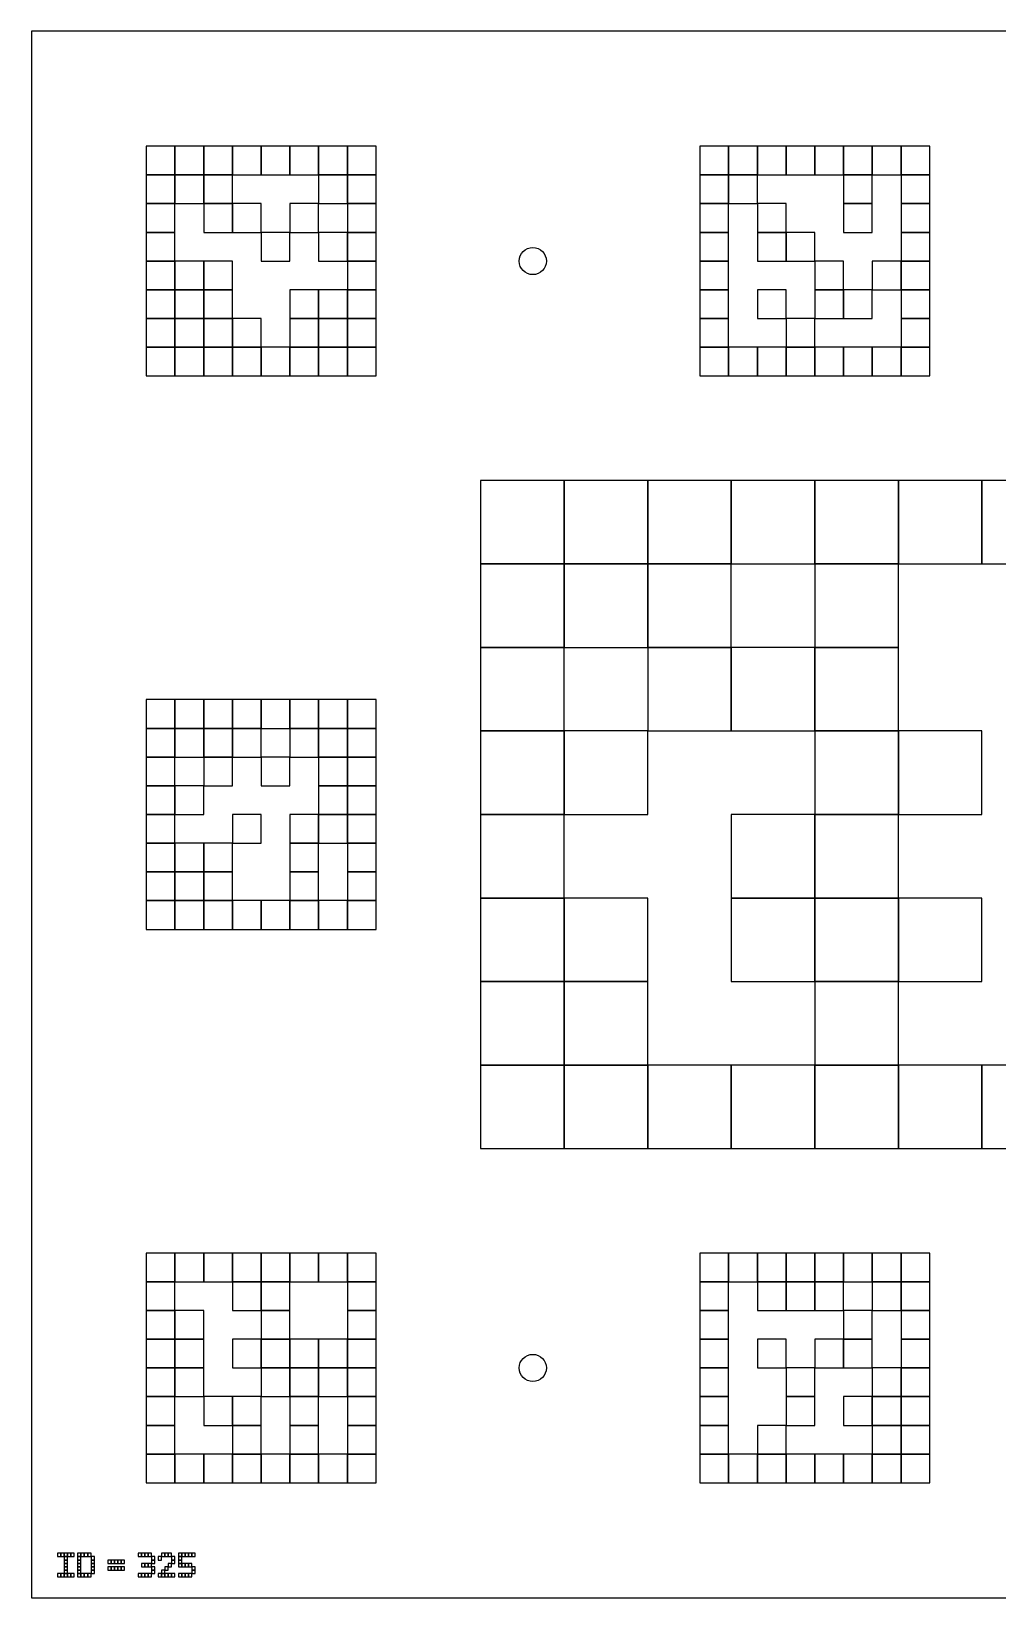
# Model space of a CAD drawing. Extents: x 0 to 1260, y 0 to 1580.
# Drawn here: x 320 to 505, y 960 to 1260 of the extents above; entities that cross this region are included whole.
import ezdxf

# ---------------------------------------------------------------- set-up
doc = ezdxf.new("R2010")
doc.units = 0
for name, color, linetype in [('BLACK_POCKET', 7, 'CONTINUOUS'), ('BOARD_TEXT', 7, 'CONTINUOUS'), ('CUT', 7, 'CONTINUOUS'), ('MOUNT_HOLE', 6, 'CONTINUOUS')]:
    doc.layers.add(name, color=color, linetype=linetype)

msp = doc.modelspace()

# ---------------------------------------------------------------- linework, layer by layer
at = {"layer": 'BLACK_POCKET'}
for p, q in [((347.5, 1238), (342, 1238)), ((342, 1238), (342, 1232.5)), ((347.5, 1232.5), (347.5, 1238)), ((353, 1238), (347.5, 1238)), ((347.5, 1238), (347.5, 1232.5)), ((353, 1232.5), (353, 1238)), ((358.5, 1238), (353, 1238)), ((353, 1238), (353, 1232.5)), ((358.5, 1232.5), (358.5, 1238)), ((364, 1238), (358.5, 1238)), ((358.5, 1238), (358.5, 1232.5)), ((364, 1232.5), (364, 1238)), ((369.5, 1238), (364, 1238)), ((364, 1238), (364, 1232.5)), ((369.5, 1232.5), (369.5, 1238)), ((375, 1238), (369.5, 1238)), ((369.5, 1238), (369.5, 1232.5)), ((375, 1232.5), (375, 1238)), ((380.5, 1238), (375, 1238)), ((375, 1238), (375, 1232.5)), ((380.5, 1232.5), (380.5, 1238)), ((386, 1238), (380.5, 1238)), ((380.5, 1238), (380.5, 1232.5)), ((386, 1232.5), (386, 1238)), ((453.5, 1238), (448, 1238)), ((448, 1238), (448, 1232.5)), ((453.5, 1232.5), (453.5, 1238)), ((459, 1238), (453.5, 1238)), ((453.5, 1238), (453.5, 1232.5)), ((459, 1232.5), (459, 1238)), ((464.5, 1238), (459, 1238)), ((459, 1238), (459, 1232.5)), ((464.5, 1232.5), (464.5, 1238)), ((470, 1238), (464.5, 1238)), ((464.5, 1238), (464.5, 1232.5)), ((470, 1232.5), (470, 1238)), ((475.5, 1238), (470, 1238)), ((470, 1238), (470, 1232.5)), ((475.5, 1232.5), (475.5, 1238)), ((481, 1238), (475.5, 1238)), ((475.5, 1238), (475.5, 1232.5)), ((481, 1232.5), (481, 1238)), ((486.5, 1238), (481, 1238)), ((481, 1238), (481, 1232.5)), ((486.5, 1232.5), (486.5, 1238)), ((492, 1238), (486.5, 1238)), ((486.5, 1238), (486.5, 1232.5)), ((492, 1232.5), (492, 1238)), ((342, 1232.5), (347.5, 1232.5)), ((347.5, 1232.5), (342, 1232.5)), ((342, 1232.5), (342, 1227)), ((347.5, 1232.5), (353, 1232.5)), ((347.5, 1227), (347.5, 1232.5)), ((353, 1232.5), (347.5, 1232.5)), ((347.5, 1232.5), (347.5, 1227)), ((353, 1232.5), (358.5, 1232.5)), ((353, 1227), (353, 1232.5)), ((358.5, 1232.5), (353, 1232.5)), ((353, 1232.5), (353, 1227)), ((358.5, 1232.5), (364, 1232.5)), ((358.5, 1227), (358.5, 1232.5)), ((364, 1232.5), (369.5, 1232.5)), ((369.5, 1232.5), (375, 1232.5)), ((375, 1232.5), (380.5, 1232.5)), ((380.5, 1232.5), (375, 1232.5)), ((375, 1232.5), (375, 1227)), ((380.5, 1232.5), (386, 1232.5)), ((380.5, 1227), (380.5, 1232.5)), ((386, 1232.5), (380.5, 1232.5)), ((380.5, 1232.5), (380.5, 1227)), ((386, 1227), (386, 1232.5)), ((448, 1232.5), (453.5, 1232.5)), ((453.5, 1232.5), (448, 1232.5)), ((448, 1232.5), (448, 1227)), ((453.5, 1232.5), (459, 1232.5)), ((453.5, 1227), (453.5, 1232.5)), ((459, 1232.5), (453.5, 1232.5)), ((453.5, 1232.5), (453.5, 1227)), ((459, 1232.5), (464.5, 1232.5)), ((459, 1227), (459, 1232.5)), ((464.5, 1232.5), (470, 1232.5)), ((470, 1232.5), (475.5, 1232.5)), ((475.5, 1232.5), (481, 1232.5)), ((481, 1232.5), (475.5, 1232.5)), ((475.5, 1232.5), (475.5, 1227)), ((481, 1232.5), (486.5, 1232.5)), ((481, 1227), (481, 1232.5)), ((486.5, 1232.5), (492, 1232.5)), ((492, 1232.5), (486.5, 1232.5)), ((486.5, 1232.5), (486.5, 1227)), ((492, 1227), (492, 1232.5)), ((342, 1227), (347.5, 1227)), ((347.5, 1227), (342, 1227)), ((342, 1227), (342, 1221.5)), ((347.5, 1227), (353, 1227)), ((347.5, 1221.5), (347.5, 1227)), ((353, 1227), (358.5, 1227)), ((358.5, 1227), (353, 1227)), ((353, 1227), (353, 1221.5)), ((358.5, 1221.5), (358.5, 1227)), ((364, 1227), (358.5, 1227)), ((358.5, 1227), (358.5, 1221.5)), ((364, 1221.5), (364, 1227)), ((375, 1227), (369.5, 1227)), ((369.5, 1227), (369.5, 1221.5)), ((375, 1227), (380.5, 1227)), ((375, 1221.5), (375, 1227)), ((380.5, 1227), (386, 1227)), ((386, 1227), (380.5, 1227)), ((380.5, 1227), (380.5, 1221.5)), ((386, 1221.5), (386, 1227)), ((448, 1227), (453.5, 1227)), ((453.5, 1227), (448, 1227)), ((448, 1227), (448, 1221.5)), ((453.5, 1227), (459, 1227)), ((453.5, 1221.5), (453.5, 1227)), ((464.5, 1227), (459, 1227)), ((459, 1227), (459, 1221.5)), ((464.5, 1221.5), (464.5, 1227)), ((475.5, 1227), (481, 1227)), ((481, 1227), (475.5, 1227)), ((475.5, 1227), (475.5, 1221.5)), ((481, 1221.5), (481, 1227)), ((486.5, 1227), (492, 1227)), ((492, 1227), (486.5, 1227)), ((486.5, 1227), (486.5, 1221.5)), ((492, 1221.5), (492, 1227)), ((342, 1221.5), (347.5, 1221.5)), ((347.5, 1221.5), (342, 1221.5)), ((342, 1221.5), (342, 1216)), ((347.5, 1216), (347.5, 1221.5)), ((353, 1221.5), (358.5, 1221.5)), ((358.5, 1221.5), (364, 1221.5)), ((369.5, 1221.5), (364, 1221.5)), ((364, 1221.5), (364, 1216)), ((369.5, 1221.5), (375, 1221.5)), ((369.5, 1216), (369.5, 1221.5)), ((380.5, 1221.5), (375, 1221.5)), ((375, 1221.5), (375, 1216)), ((380.5, 1221.5), (386, 1221.5)), ((380.5, 1216), (380.5, 1221.5)), ((386, 1221.5), (380.5, 1221.5)), ((380.5, 1221.5), (380.5, 1216)), ((386, 1216), (386, 1221.5)), ((448, 1221.5), (453.5, 1221.5)), ((453.5, 1221.5), (448, 1221.5)), ((448, 1221.5), (448, 1216)), ((453.5, 1216), (453.5, 1221.5)), ((459, 1221.5), (464.5, 1221.5)), ((464.5, 1221.5), (459, 1221.5)), ((459, 1221.5), (459, 1216)), ((464.5, 1216), (464.5, 1221.5)), ((470, 1221.5), (464.5, 1221.5)), ((464.5, 1221.5), (464.5, 1216)), ((470, 1216), (470, 1221.5)), ((475.5, 1221.5), (481, 1221.5)), ((486.5, 1221.5), (492, 1221.5)), ((492, 1221.5), (486.5, 1221.5)), ((486.5, 1221.5), (486.5, 1216)), ((492, 1216), (492, 1221.5)), ((342, 1216), (347.5, 1216)), ((347.5, 1216), (342, 1216)), ((342, 1216), (342, 1210.5)), ((347.5, 1210.5), (347.5, 1216)), ((353, 1216), (347.5, 1216)), ((347.5, 1216), (347.5, 1210.5)), ((353, 1210.5), (353, 1216)), ((358.5, 1216), (353, 1216)), ((353, 1216), (353, 1210.5)), ((358.5, 1210.5), (358.5, 1216)), ((364, 1216), (369.5, 1216)), ((375, 1216), (380.5, 1216)), ((380.5, 1216), (386, 1216)), ((386, 1216), (380.5, 1216)), ((380.5, 1216), (380.5, 1210.5)), ((386, 1210.5), (386, 1216)), ((448, 1216), (453.5, 1216)), ((453.5, 1216), (448, 1216)), ((448, 1216), (448, 1210.5)), ((453.5, 1210.5), (453.5, 1216)), ((459, 1216), (464.5, 1216)), ((464.5, 1216), (470, 1216)), ((475.5, 1216), (470, 1216)), ((470, 1216), (470, 1210.5)), ((475.5, 1210.5), (475.5, 1216)), ((486.5, 1216), (481, 1216)), ((481, 1216), (481, 1210.5)), ((486.5, 1216), (492, 1216)), ((486.5, 1210.5), (486.5, 1216)), ((492, 1216), (486.5, 1216)), ((486.5, 1216), (486.5, 1210.5)), ((492, 1210.5), (492, 1216)), ((342, 1210.5), (347.5, 1210.5)), ((347.5, 1210.5), (342, 1210.5)), ((342, 1210.5), (342, 1205)), ((347.5, 1210.5), (353, 1210.5)), ((347.5, 1205), (347.5, 1210.5)), ((353, 1210.5), (347.5, 1210.5)), ((347.5, 1210.5), (347.5, 1205)), ((353, 1210.5), (358.5, 1210.5)), ((353, 1205), (353, 1210.5)), ((358.5, 1210.5), (353, 1210.5)), ((353, 1210.5), (353, 1205)), ((358.5, 1205), (358.5, 1210.5)), ((375, 1210.5), (369.5, 1210.5)), ((369.5, 1210.5), (369.5, 1205)), ((375, 1205), (375, 1210.5)), ((380.5, 1210.5), (375, 1210.5)), ((375, 1210.5), (375, 1205)), ((380.5, 1210.5), (386, 1210.5)), ((380.5, 1205), (380.5, 1210.5)), ((386, 1210.5), (380.5, 1210.5)), ((380.5, 1210.5), (380.5, 1205)), ((386, 1205), (386, 1210.5)), ((448, 1210.5), (453.5, 1210.5)), ((453.5, 1210.5), (448, 1210.5)), ((448, 1210.5), (448, 1205)), ((453.5, 1205), (453.5, 1210.5)), ((464.5, 1210.5), (459, 1210.5)), ((459, 1210.5), (459, 1205)), ((464.5, 1205), (464.5, 1210.5)), ((470, 1210.5), (475.5, 1210.5)), ((475.5, 1210.5), (470, 1210.5)), ((470, 1210.5), (470, 1205)), ((475.5, 1205), (475.5, 1210.5)), ((481, 1210.5), (475.5, 1210.5)), ((475.5, 1210.5), (475.5, 1205)), ((481, 1210.5), (486.5, 1210.5)), ((481, 1205), (481, 1210.5)), ((486.5, 1210.5), (492, 1210.5)), ((492, 1210.5), (486.5, 1210.5)), ((486.5, 1210.5), (486.5, 1205)), ((492, 1205), (492, 1210.5)), ((342, 1205), (347.5, 1205)), ((347.5, 1205), (342, 1205)), ((342, 1205), (342, 1199.5)), ((347.5, 1205), (353, 1205)), ((347.5, 1199.5), (347.5, 1205)), ((353, 1205), (347.5, 1205)), ((347.5, 1205), (347.5, 1199.5)), ((353, 1205), (358.5, 1205)), ((353, 1199.5), (353, 1205)), ((358.5, 1205), (353, 1205)), ((353, 1205), (353, 1199.5)), ((358.5, 1199.5), (358.5, 1205)), ((364, 1205), (358.5, 1205)), ((358.5, 1205), (358.5, 1199.5)), ((364, 1199.5), (364, 1205)), ((369.5, 1205), (375, 1205)), ((375, 1205), (369.5, 1205)), ((369.5, 1205), (369.5, 1199.5)), ((375, 1205), (380.5, 1205)), ((375, 1199.5), (375, 1205)), ((380.5, 1205), (375, 1205)), ((375, 1205), (375, 1199.5)), ((380.5, 1205), (386, 1205)), ((380.5, 1199.5), (380.5, 1205)), ((386, 1205), (380.5, 1205)), ((380.5, 1205), (380.5, 1199.5)), ((386, 1199.5), (386, 1205)), ((448, 1205), (453.5, 1205)), ((453.5, 1205), (448, 1205)), ((448, 1205), (448, 1199.5)), ((453.5, 1199.5), (453.5, 1205)), ((459, 1205), (464.5, 1205)), ((470, 1205), (464.5, 1205)), ((464.5, 1205), (464.5, 1199.5)), ((470, 1205), (475.5, 1205)), ((470, 1199.5), (470, 1205)), ((475.5, 1205), (481, 1205)), ((486.5, 1205), (492, 1205)), ((492, 1205), (486.5, 1205)), ((486.5, 1205), (486.5, 1199.5)), ((492, 1199.5), (492, 1205)), ((342, 1199.5), (347.5, 1199.5)), ((347.5, 1199.5), (342, 1199.5)), ((342, 1199.5), (342, 1194)), ((347.5, 1199.5), (353, 1199.5)), ((347.5, 1194), (347.5, 1199.5)), ((353, 1199.5), (347.5, 1199.5)), ((347.5, 1199.5), (347.5, 1194)), ((353, 1199.5), (358.5, 1199.5)), ((353, 1194), (353, 1199.5)), ((358.5, 1199.5), (353, 1199.5)), ((353, 1199.5), (353, 1194)), ((358.5, 1199.5), (364, 1199.5)), ((358.5, 1194), (358.5, 1199.5)), ((364, 1199.5), (358.5, 1199.5)), ((358.5, 1199.5), (358.5, 1194)), ((364, 1194), (364, 1199.5)), ((369.5, 1199.5), (364, 1199.5)), ((364, 1199.5), (364, 1194)), ((369.5, 1199.5), (375, 1199.5)), ((369.5, 1194), (369.5, 1199.5)), ((375, 1199.5), (369.5, 1199.5)), ((369.5, 1199.5), (369.5, 1194)), ((375, 1199.5), (380.5, 1199.5)), ((375, 1194), (375, 1199.5)), ((380.5, 1199.5), (375, 1199.5)), ((375, 1199.5), (375, 1194)), ((380.5, 1199.5), (386, 1199.5)), ((380.5, 1194), (380.5, 1199.5)), ((386, 1199.5), (380.5, 1199.5)), ((380.5, 1199.5), (380.5, 1194)), ((386, 1194), (386, 1199.5)), ((448, 1199.5), (453.5, 1199.5)), ((453.5, 1199.5), (448, 1199.5)), ((448, 1199.5), (448, 1194)), ((453.5, 1194), (453.5, 1199.5)), ((459, 1199.5), (453.5, 1199.5)), ((453.5, 1199.5), (453.5, 1194)), ((459, 1194), (459, 1199.5)), ((464.5, 1199.5), (459, 1199.5)), ((459, 1199.5), (459, 1194)), ((464.5, 1199.5), (470, 1199.5)), ((464.5, 1194), (464.5, 1199.5)), ((470, 1199.5), (464.5, 1199.5)), ((464.5, 1199.5), (464.5, 1194)), ((470, 1194), (470, 1199.5)), ((475.5, 1199.5), (470, 1199.5)), ((470, 1199.5), (470, 1194)), ((475.5, 1194), (475.5, 1199.5)), ((481, 1199.5), (475.5, 1199.5)), ((475.5, 1199.5), (475.5, 1194)), ((481, 1194), (481, 1199.5)), ((486.5, 1199.5), (481, 1199.5)), ((481, 1199.5), (481, 1194)), ((486.5, 1199.5), (492, 1199.5)), ((486.5, 1194), (486.5, 1199.5)), ((492, 1199.5), (486.5, 1199.5)), ((486.5, 1199.5), (486.5, 1194)), ((492, 1194), (492, 1199.5)), ((342, 1194), (347.5, 1194)), ((347.5, 1194), (353, 1194)), ((353, 1194), (358.5, 1194)), ((358.5, 1194), (364, 1194)), ((364, 1194), (369.5, 1194)), ((369.5, 1194), (375, 1194)), ((375, 1194), (380.5, 1194)), ((380.5, 1194), (386, 1194)), ((448, 1194), (453.5, 1194)), ((453.5, 1194), (459, 1194)), ((459, 1194), (464.5, 1194)), ((464.5, 1194), (470, 1194)), ((470, 1194), (475.5, 1194)), ((475.5, 1194), (481, 1194)), ((481, 1194), (486.5, 1194)), ((486.5, 1194), (492, 1194)), ((422, 1174), (406, 1174)), ((406, 1174), (406, 1158)), ((422, 1158), (422, 1174)), ((438, 1174), (422, 1174)), ((422, 1174), (422, 1158)), ((438, 1158), (438, 1174)), ((454, 1174), (438, 1174)), ((438, 1174), (438, 1158)), ((454, 1158), (454, 1174)), ((470, 1174), (454, 1174)), ((454, 1174), (454, 1158)), ((470, 1158), (470, 1174)), ((486, 1174), (470, 1174)), ((470, 1174), (470, 1158)), ((486, 1158), (486, 1174)), ((502, 1174), (486, 1174)), ((486, 1174), (486, 1158)), ((502, 1158), (502, 1174)), ((518, 1174), (502, 1174)), ((502, 1174), (502, 1158)), ((406, 1158), (422, 1158)), ((422, 1158), (406, 1158)), ((406, 1158), (406, 1142)), ((422, 1158), (438, 1158)), ((422, 1142), (422, 1158)), ((438, 1158), (422, 1158)), ((422, 1158), (422, 1142)), ((438, 1158), (454, 1158)), ((438, 1142), (438, 1158)), ((454, 1158), (438, 1158)), ((438, 1158), (438, 1142)), ((454, 1158), (470, 1158)), ((454, 1142), (454, 1158)), ((470, 1158), (486, 1158)), ((486, 1158), (470, 1158)), ((470, 1158), (470, 1142)), ((486, 1158), (502, 1158)), ((486, 1142), (486, 1158)), ((502, 1158), (518, 1158)), ((406, 1142), (422, 1142)), ((422, 1142), (406, 1142)), ((406, 1142), (406, 1126)), ((422, 1142), (438, 1142)), ((422, 1126), (422, 1142)), ((438, 1142), (454, 1142)), ((454, 1142), (438, 1142)), ((438, 1142), (438, 1126)), ((454, 1126), (454, 1142)), ((470, 1142), (454, 1142)), ((454, 1142), (454, 1126)), ((470, 1142), (486, 1142)), ((470, 1126), (470, 1142)), ((486, 1142), (470, 1142)), ((470, 1142), (470, 1126)), ((486, 1126), (486, 1142)), ((347.5, 1132), (342, 1132)), ((342, 1132), (342, 1126.5)), ((347.5, 1126.5), (347.5, 1132)), ((353, 1132), (347.5, 1132)), ((347.5, 1132), (347.5, 1126.5)), ((353, 1126.5), (353, 1132)), ((358.5, 1132), (353, 1132)), ((353, 1132), (353, 1126.5)), ((358.5, 1126.5), (358.5, 1132)), ((364, 1132), (358.5, 1132)), ((358.5, 1132), (358.5, 1126.5)), ((364, 1126.5), (364, 1132)), ((369.5, 1132), (364, 1132)), ((364, 1132), (364, 1126.5)), ((369.5, 1126.5), (369.5, 1132)), ((375, 1132), (369.5, 1132)), ((369.5, 1132), (369.5, 1126.5)), ((375, 1126.5), (375, 1132)), ((380.5, 1132), (375, 1132)), ((375, 1132), (375, 1126.5)), ((380.5, 1126.5), (380.5, 1132)), ((386, 1132), (380.5, 1132)), ((380.5, 1132), (380.5, 1126.5)), ((386, 1126.5), (386, 1132)), ((342, 1126.5), (347.5, 1126.5)), ((347.5, 1126.5), (342, 1126.5)), ((342, 1126.5), (342, 1121)), ((347.5, 1126.5), (353, 1126.5)), ((347.5, 1121), (347.5, 1126.5)), ((353, 1126.5), (347.5, 1126.5)), ((347.5, 1126.5), (347.5, 1121)), ((353, 1126.5), (358.5, 1126.5)), ((353, 1121), (353, 1126.5)), ((358.5, 1126.5), (353, 1126.5)), ((353, 1126.5), (353, 1121)), ((358.5, 1126.5), (364, 1126.5)), ((358.5, 1121), (358.5, 1126.5)), ((364, 1126.5), (358.5, 1126.5)), ((358.5, 1126.5), (358.5, 1121)), ((364, 1126.5), (369.5, 1126.5)), ((364, 1121), (364, 1126.5)), ((369.5, 1126.5), (375, 1126.5)), ((375, 1126.5), (369.5, 1126.5)), ((369.5, 1126.5), (369.5, 1121)), ((375, 1126.5), (380.5, 1126.5)), ((375, 1121), (375, 1126.5)), ((380.5, 1126.5), (375, 1126.5)), ((375, 1126.5), (375, 1121)), ((380.5, 1126.5), (386, 1126.5)), ((380.5, 1121), (380.5, 1126.5)), ((386, 1126.5), (380.5, 1126.5)), ((380.5, 1126.5), (380.5, 1121)), ((386, 1121), (386, 1126.5)), ((406, 1126), (422, 1126)), ((422, 1126), (406, 1126)), ((406, 1126), (406, 1110)), ((422, 1110), (422, 1126)), ((438, 1126), (422, 1126)), ((422, 1126), (422, 1110)), ((438, 1126), (454, 1126)), ((438, 1110), (438, 1126)), ((454, 1126), (470, 1126)), ((470, 1126), (486, 1126)), ((486, 1126), (470, 1126)), ((470, 1126), (470, 1110)), ((486, 1110), (486, 1126)), ((502, 1126), (486, 1126)), ((486, 1126), (486, 1110)), ((502, 1110), (502, 1126)), ((342, 1121), (347.5, 1121)), ((347.5, 1121), (342, 1121)), ((342, 1121), (342, 1115.5)), ((347.5, 1121), (353, 1121)), ((347.5, 1115.5), (347.5, 1121)), ((353, 1121), (358.5, 1121)), ((358.5, 1121), (353, 1121)), ((353, 1121), (353, 1115.5)), ((358.5, 1121), (364, 1121)), ((358.5, 1115.5), (358.5, 1121)), ((369.5, 1121), (364, 1121)), ((364, 1121), (364, 1115.5)), ((369.5, 1121), (375, 1121)), ((369.5, 1115.5), (369.5, 1121)), ((375, 1121), (380.5, 1121)), ((380.5, 1121), (375, 1121)), ((375, 1121), (375, 1115.5)), ((380.5, 1121), (386, 1121)), ((380.5, 1115.5), (380.5, 1121)), ((386, 1121), (380.5, 1121)), ((380.5, 1121), (380.5, 1115.5)), ((386, 1115.5), (386, 1121)), ((342, 1115.5), (347.5, 1115.5)), ((347.5, 1115.5), (342, 1115.5)), ((342, 1115.5), (342, 1110)), ((347.5, 1110), (347.5, 1115.5)), ((353, 1115.5), (347.5, 1115.5)), ((347.5, 1115.5), (347.5, 1110)), ((353, 1115.5), (358.5, 1115.5)), ((353, 1110), (353, 1115.5)), ((364, 1115.5), (369.5, 1115.5)), ((375, 1115.5), (380.5, 1115.5)), ((380.5, 1115.5), (375, 1115.5)), ((375, 1115.5), (375, 1110)), ((380.5, 1115.5), (386, 1115.5)), ((380.5, 1110), (380.5, 1115.5)), ((386, 1115.5), (380.5, 1115.5)), ((380.5, 1115.5), (380.5, 1110)), ((386, 1110), (386, 1115.5)), ((342, 1110), (347.5, 1110)), ((347.5, 1110), (342, 1110)), ((342, 1110), (342, 1104.5)), ((347.5, 1110), (353, 1110)), ((347.5, 1104.5), (347.5, 1110)), ((364, 1110), (358.5, 1110)), ((358.5, 1110), (358.5, 1104.5)), ((364, 1104.5), (364, 1110)), ((375, 1110), (369.5, 1110)), ((369.5, 1110), (369.5, 1104.5)), ((375, 1110), (380.5, 1110)), ((375, 1104.5), (375, 1110)), ((380.5, 1110), (375, 1110)), ((375, 1110), (375, 1104.5)), ((380.5, 1110), (386, 1110)), ((380.5, 1104.5), (380.5, 1110)), ((386, 1110), (380.5, 1110)), ((380.5, 1110), (380.5, 1104.5)), ((386, 1104.5), (386, 1110)), ((406, 1110), (422, 1110)), ((422, 1110), (406, 1110)), ((406, 1110), (406, 1094)), ((422, 1110), (438, 1110)), ((422, 1094), (422, 1110)), ((470, 1110), (454, 1110)), ((454, 1110), (454, 1094)), ((470, 1110), (486, 1110)), ((470, 1094), (470, 1110)), ((486, 1110), (470, 1110)), ((470, 1110), (470, 1094)), ((486, 1110), (502, 1110)), ((486, 1094), (486, 1110)), ((342, 1104.5), (347.5, 1104.5)), ((347.5, 1104.5), (342, 1104.5)), ((342, 1104.5), (342, 1099)), ((347.5, 1099), (347.5, 1104.5)), ((353, 1104.5), (347.5, 1104.5)), ((347.5, 1104.5), (347.5, 1099)), ((353, 1099), (353, 1104.5)), ((358.5, 1104.5), (353, 1104.5)), ((353, 1104.5), (353, 1099)), ((358.5, 1104.5), (364, 1104.5)), ((358.5, 1099), (358.5, 1104.5)), ((369.5, 1104.5), (375, 1104.5)), ((375, 1104.5), (369.5, 1104.5)), ((369.5, 1104.5), (369.5, 1099)), ((375, 1104.5), (380.5, 1104.5)), ((375, 1099), (375, 1104.5)), ((380.5, 1104.5), (386, 1104.5)), ((386, 1104.5), (380.5, 1104.5)), ((380.5, 1104.5), (380.5, 1099)), ((386, 1099), (386, 1104.5)), ((342, 1099), (347.5, 1099)), ((347.5, 1099), (342, 1099)), ((342, 1099), (342, 1093.5)), ((347.5, 1099), (353, 1099)), ((347.5, 1093.5), (347.5, 1099)), ((353, 1099), (347.5, 1099)), ((347.5, 1099), (347.5, 1093.5)), ((353, 1099), (358.5, 1099)), ((353, 1093.5), (353, 1099)), ((358.5, 1099), (353, 1099)), ((353, 1099), (353, 1093.5)), ((358.5, 1093.5), (358.5, 1099)), ((369.5, 1099), (375, 1099)), ((375, 1099), (369.5, 1099)), ((369.5, 1099), (369.5, 1093.5)), ((375, 1093.5), (375, 1099)), ((380.5, 1099), (386, 1099)), ((386, 1099), (380.5, 1099)), ((380.5, 1099), (380.5, 1093.5)), ((386, 1093.5), (386, 1099)), ((342, 1093.5), (347.5, 1093.5)), ((347.5, 1093.5), (342, 1093.5)), ((342, 1093.5), (342, 1088)), ((347.5, 1093.5), (353, 1093.5)), ((347.5, 1088), (347.5, 1093.5)), ((353, 1093.5), (347.5, 1093.5)), ((347.5, 1093.5), (347.5, 1088)), ((353, 1093.5), (358.5, 1093.5)), ((353, 1088), (353, 1093.5)), ((358.5, 1093.5), (353, 1093.5)), ((353, 1093.5), (353, 1088)), ((358.5, 1088), (358.5, 1093.5)), ((364, 1093.5), (358.5, 1093.5)), ((358.5, 1093.5), (358.5, 1088)), ((364, 1088), (364, 1093.5)), ((369.5, 1093.5), (364, 1093.5)), ((364, 1093.5), (364, 1088)), ((369.5, 1093.5), (375, 1093.5)), ((369.5, 1088), (369.5, 1093.5)), ((375, 1093.5), (369.5, 1093.5)), ((369.5, 1093.5), (369.5, 1088)), ((375, 1088), (375, 1093.5)), ((380.5, 1093.5), (375, 1093.5)), ((375, 1093.5), (375, 1088)), ((380.5, 1093.5), (386, 1093.5)), ((380.5, 1088), (380.5, 1093.5)), ((386, 1093.5), (380.5, 1093.5)), ((380.5, 1093.5), (380.5, 1088)), ((386, 1088), (386, 1093.5)), ((406, 1094), (422, 1094)), ((422, 1094), (406, 1094)), ((406, 1094), (406, 1078)), ((422, 1078), (422, 1094)), ((438, 1094), (422, 1094)), ((422, 1094), (422, 1078)), ((438, 1078), (438, 1094)), ((454, 1094), (470, 1094)), ((470, 1094), (454, 1094)), ((454, 1094), (454, 1078)), ((470, 1094), (486, 1094)), ((470, 1078), (470, 1094)), ((486, 1094), (470, 1094)), ((470, 1094), (470, 1078)), ((486, 1078), (486, 1094)), ((502, 1094), (486, 1094)), ((486, 1094), (486, 1078)), ((502, 1078), (502, 1094)), ((342, 1088), (347.5, 1088)), ((347.5, 1088), (353, 1088)), ((353, 1088), (358.5, 1088)), ((358.5, 1088), (364, 1088)), ((364, 1088), (369.5, 1088)), ((369.5, 1088), (375, 1088)), ((375, 1088), (380.5, 1088)), ((380.5, 1088), (386, 1088)), ((406, 1078), (422, 1078)), ((422, 1078), (406, 1078)), ((406, 1078), (406, 1062)), ((422, 1078), (438, 1078)), ((422, 1062), (422, 1078)), ((438, 1078), (422, 1078)), ((422, 1078), (422, 1062)), ((438, 1062), (438, 1078)), ((454, 1078), (470, 1078)), ((470, 1078), (486, 1078)), ((486, 1078), (470, 1078)), ((470, 1078), (470, 1062)), ((486, 1078), (502, 1078)), ((486, 1062), (486, 1078)), ((406, 1062), (422, 1062)), ((422, 1062), (406, 1062)), ((406, 1062), (406, 1046)), ((422, 1062), (438, 1062)), ((422, 1046), (422, 1062)), ((438, 1062), (422, 1062)), ((422, 1062), (422, 1046)), ((438, 1046), (438, 1062)), ((454, 1062), (438, 1062)), ((438, 1062), (438, 1046)), ((454, 1046), (454, 1062)), ((470, 1062), (454, 1062)), ((454, 1062), (454, 1046)), ((470, 1062), (486, 1062)), ((470, 1046), (470, 1062)), ((486, 1062), (470, 1062)), ((470, 1062), (470, 1046)), ((486, 1046), (486, 1062)), ((502, 1062), (486, 1062)), ((486, 1062), (486, 1046)), ((502, 1046), (502, 1062)), ((518, 1062), (502, 1062)), ((502, 1062), (502, 1046)), ((406, 1046), (422, 1046)), ((422, 1046), (438, 1046)), ((438, 1046), (454, 1046)), ((454, 1046), (470, 1046)), ((470, 1046), (486, 1046)), ((486, 1046), (502, 1046)), ((502, 1046), (518, 1046)), ((347.5, 1026), (342, 1026)), ((342, 1026), (342, 1020.5)), ((347.5, 1020.5), (347.5, 1026)), ((353, 1026), (347.5, 1026)), ((347.5, 1026), (347.5, 1020.5)), ((353, 1020.5), (353, 1026)), ((358.5, 1026), (353, 1026)), ((353, 1026), (353, 1020.5)), ((358.5, 1020.5), (358.5, 1026)), ((364, 1026), (358.5, 1026)), ((358.5, 1026), (358.5, 1020.5)), ((364, 1020.5), (364, 1026)), ((369.5, 1026), (364, 1026)), ((364, 1026), (364, 1020.5)), ((369.5, 1020.5), (369.5, 1026)), ((375, 1026), (369.5, 1026)), ((369.5, 1026), (369.5, 1020.5)), ((375, 1020.5), (375, 1026)), ((380.5, 1026), (375, 1026)), ((375, 1026), (375, 1020.5)), ((380.5, 1020.5), (380.5, 1026)), ((386, 1026), (380.5, 1026)), ((380.5, 1026), (380.5, 1020.5)), ((386, 1020.5), (386, 1026)), ((453.5, 1026), (448, 1026)), ((448, 1026), (448, 1020.5)), ((453.5, 1020.5), (453.5, 1026)), ((459, 1026), (453.5, 1026)), ((453.5, 1026), (453.5, 1020.5)), ((459, 1020.5), (459, 1026)), ((464.5, 1026), (459, 1026)), ((459, 1026), (459, 1020.5)), ((464.5, 1020.5), (464.5, 1026)), ((470, 1026), (464.5, 1026)), ((464.5, 1026), (464.5, 1020.5)), ((470, 1020.5), (470, 1026)), ((475.5, 1026), (470, 1026)), ((470, 1026), (470, 1020.5)), ((475.5, 1020.5), (475.5, 1026)), ((481, 1026), (475.5, 1026)), ((475.5, 1026), (475.5, 1020.5)), ((481, 1020.5), (481, 1026)), ((486.5, 1026), (481, 1026)), ((481, 1026), (481, 1020.5)), ((486.5, 1020.5), (486.5, 1026)), ((492, 1026), (486.5, 1026)), ((486.5, 1026), (486.5, 1020.5)), ((492, 1020.5), (492, 1026)), ((342, 1020.5), (347.5, 1020.5)), ((347.5, 1020.5), (342, 1020.5)), ((342, 1020.5), (342, 1015)), ((347.5, 1020.5), (353, 1020.5)), ((347.5, 1015), (347.5, 1020.5)), ((353, 1020.5), (358.5, 1020.5)), ((358.5, 1020.5), (364, 1020.5)), ((364, 1020.5), (358.5, 1020.5)), ((358.5, 1020.5), (358.5, 1015)), ((364, 1020.5), (369.5, 1020.5)), ((364, 1015), (364, 1020.5)), ((369.5, 1020.5), (364, 1020.5)), ((364, 1020.5), (364, 1015)), ((369.5, 1020.5), (375, 1020.5)), ((369.5, 1015), (369.5, 1020.5)), ((375, 1020.5), (380.5, 1020.5)), ((380.5, 1020.5), (386, 1020.5)), ((386, 1020.5), (380.5, 1020.5)), ((380.5, 1020.5), (380.5, 1015)), ((386, 1015), (386, 1020.5)), ((448, 1020.5), (453.5, 1020.5)), ((453.5, 1020.5), (448, 1020.5)), ((448, 1020.5), (448, 1015)), ((453.5, 1020.5), (459, 1020.5)), ((453.5, 1015), (453.5, 1020.5)), ((459, 1020.5), (464.5, 1020.5)), ((464.5, 1020.5), (459, 1020.5)), ((459, 1020.5), (459, 1015)), ((464.5, 1020.5), (470, 1020.5)), ((464.5, 1015), (464.5, 1020.5)), ((470, 1020.5), (464.5, 1020.5)), ((464.5, 1020.5), (464.5, 1015)), ((470, 1020.5), (475.5, 1020.5)), ((470, 1015), (470, 1020.5)), ((475.5, 1020.5), (470, 1020.5)), ((470, 1020.5), (470, 1015)), ((475.5, 1020.5), (481, 1020.5)), ((475.5, 1015), (475.5, 1020.5)), ((481, 1020.5), (486.5, 1020.5)), ((486.5, 1020.5), (481, 1020.5)), ((481, 1020.5), (481, 1015)), ((486.5, 1020.5), (492, 1020.5)), ((486.5, 1015), (486.5, 1020.5)), ((492, 1020.5), (486.5, 1020.5)), ((486.5, 1020.5), (486.5, 1015)), ((492, 1015), (492, 1020.5)), ((342, 1015), (347.5, 1015)), ((347.5, 1015), (342, 1015)), ((342, 1015), (342, 1009.5)), ((347.5, 1009.5), (347.5, 1015)), ((353, 1015), (347.5, 1015)), ((347.5, 1015), (347.5, 1009.5)), ((353, 1009.5), (353, 1015)), ((358.5, 1015), (364, 1015)), ((364, 1015), (369.5, 1015)), ((369.5, 1015), (364, 1015)), ((364, 1015), (364, 1009.5)), ((369.5, 1009.5), (369.5, 1015)), ((380.5, 1015), (386, 1015)), ((386, 1015), (380.5, 1015)), ((380.5, 1015), (380.5, 1009.5)), ((386, 1009.5), (386, 1015)), ((448, 1015), (453.5, 1015)), ((453.5, 1015), (448, 1015)), ((448, 1015), (448, 1009.5)), ((453.5, 1009.5), (453.5, 1015)), ((459, 1015), (464.5, 1015)), ((464.5, 1015), (470, 1015)), ((470, 1015), (475.5, 1015)), ((481, 1015), (475.5, 1015)), ((475.5, 1015), (475.5, 1009.5)), ((481, 1015), (486.5, 1015)), ((481, 1009.5), (481, 1015)), ((486.5, 1015), (492, 1015)), ((492, 1015), (486.5, 1015)), ((486.5, 1015), (486.5, 1009.5)), ((492, 1009.5), (492, 1015)), ((342, 1009.5), (347.5, 1009.5)), ((347.5, 1009.5), (342, 1009.5)), ((342, 1009.5), (342, 1004)), ((347.5, 1009.5), (353, 1009.5)), ((347.5, 1004), (347.5, 1009.5)), ((353, 1009.5), (347.5, 1009.5)), ((347.5, 1009.5), (347.5, 1004)), ((353, 1004), (353, 1009.5)), ((364, 1009.5), (358.5, 1009.5)), ((358.5, 1009.5), (358.5, 1004)), ((364, 1009.5), (369.5, 1009.5)), ((364, 1004), (364, 1009.5)), ((369.5, 1009.5), (364, 1009.5)), ((364, 1009.5), (364, 1004)), ((369.5, 1004), (369.5, 1009.5)), ((375, 1009.5), (369.5, 1009.5)), ((369.5, 1009.5), (369.5, 1004)), ((375, 1004), (375, 1009.5)), ((380.5, 1009.5), (375, 1009.5)), ((375, 1009.5), (375, 1004)), ((380.5, 1009.5), (386, 1009.5)), ((380.5, 1004), (380.5, 1009.5)), ((386, 1009.5), (380.5, 1009.5)), ((380.5, 1009.5), (380.5, 1004)), ((386, 1004), (386, 1009.5)), ((448, 1009.5), (453.5, 1009.5)), ((453.5, 1009.5), (448, 1009.5)), ((448, 1009.5), (448, 1004)), ((453.5, 1004), (453.5, 1009.5)), ((464.5, 1009.5), (459, 1009.5)), ((459, 1009.5), (459, 1004)), ((464.5, 1004), (464.5, 1009.5)), ((475.5, 1009.5), (470, 1009.5)), ((470, 1009.5), (470, 1004)), ((475.5, 1009.5), (481, 1009.5)), ((475.5, 1004), (475.5, 1009.5)), ((481, 1009.5), (475.5, 1009.5)), ((475.5, 1009.5), (475.5, 1004)), ((481, 1004), (481, 1009.5)), ((486.5, 1009.5), (492, 1009.5)), ((492, 1009.5), (486.5, 1009.5)), ((486.5, 1009.5), (486.5, 1004)), ((492, 1004), (492, 1009.5)), ((342, 1004), (347.5, 1004)), ((347.5, 1004), (342, 1004)), ((342, 1004), (342, 998.5)), ((347.5, 1004), (353, 1004)), ((347.5, 998.5), (347.5, 1004)), ((353, 1004), (347.5, 1004)), ((347.5, 1004), (347.5, 998.5)), ((353, 998.5), (353, 1004)), ((358.5, 1004), (364, 1004)), ((364, 1004), (369.5, 1004)), ((369.5, 1004), (364, 1004)), ((364, 1004), (364, 998.5)), ((369.5, 1004), (375, 1004)), ((369.5, 998.5), (369.5, 1004)), ((375, 1004), (369.5, 1004)), ((369.5, 1004), (369.5, 998.5)), ((375, 1004), (380.5, 1004)), ((375, 998.5), (375, 1004)), ((380.5, 1004), (375, 1004)), ((375, 1004), (375, 998.5)), ((380.5, 1004), (386, 1004)), ((380.5, 998.5), (380.5, 1004)), ((386, 1004), (380.5, 1004)), ((380.5, 1004), (380.5, 998.5)), ((386, 998.5), (386, 1004)), ((448, 1004), (453.5, 1004)), ((453.5, 1004), (448, 1004)), ((448, 1004), (448, 998.5)), ((453.5, 998.5), (453.5, 1004)), ((459, 1004), (464.5, 1004)), ((470, 1004), (464.5, 1004)), ((464.5, 1004), (464.5, 998.5)), ((470, 1004), (475.5, 1004)), ((470, 998.5), (470, 1004)), ((475.5, 1004), (481, 1004)), ((486.5, 1004), (481, 1004)), ((481, 1004), (481, 998.5)), ((486.5, 1004), (492, 1004)), ((486.5, 998.5), (486.5, 1004)), ((492, 1004), (486.5, 1004)), ((486.5, 1004), (486.5, 998.5)), ((492, 998.5), (492, 1004)), ((342, 998.5), (347.5, 998.5)), ((347.5, 998.5), (342, 998.5)), ((342, 998.5), (342, 993)), ((347.5, 998.5), (353, 998.5)), ((347.5, 993), (347.5, 998.5)), ((358.5, 998.5), (353, 998.5)), ((353, 998.5), (353, 993)), ((358.5, 993), (358.5, 998.5)), ((364, 998.5), (358.5, 998.5)), ((358.5, 998.5), (358.5, 993)), ((364, 998.5), (369.5, 998.5)), ((364, 993), (364, 998.5)), ((369.5, 998.5), (375, 998.5)), ((375, 998.5), (369.5, 998.5)), ((369.5, 998.5), (369.5, 993)), ((375, 998.5), (380.5, 998.5)), ((375, 993), (375, 998.5)), ((380.5, 998.5), (386, 998.5)), ((386, 998.5), (380.5, 998.5)), ((380.5, 998.5), (380.5, 993)), ((386, 993), (386, 998.5)), ((448, 998.5), (453.5, 998.5)), ((453.5, 998.5), (448, 998.5)), ((448, 998.5), (448, 993)), ((453.5, 993), (453.5, 998.5)), ((464.5, 998.5), (470, 998.5)), ((470, 998.5), (464.5, 998.5)), ((464.5, 998.5), (464.5, 993)), ((470, 993), (470, 998.5)), ((481, 998.5), (475.5, 998.5)), ((475.5, 998.5), (475.5, 993)), ((481, 998.5), (486.5, 998.5)), ((481, 993), (481, 998.5)), ((486.5, 998.5), (481, 998.5)), ((481, 998.5), (481, 993)), ((486.5, 998.5), (492, 998.5)), ((486.5, 993), (486.5, 998.5)), ((492, 998.5), (486.5, 998.5)), ((486.5, 998.5), (486.5, 993)), ((492, 993), (492, 998.5)), ((342, 993), (347.5, 993)), ((347.5, 993), (342, 993)), ((342, 993), (342, 987.5)), ((347.5, 987.5), (347.5, 993)), ((353, 993), (358.5, 993)), ((358.5, 993), (364, 993)), ((364, 993), (358.5, 993)), ((358.5, 993), (358.5, 987.5)), ((364, 987.5), (364, 993)), ((369.5, 993), (375, 993)), ((375, 993), (369.5, 993)), ((369.5, 993), (369.5, 987.5)), ((375, 987.5), (375, 993)), ((380.5, 993), (386, 993)), ((386, 993), (380.5, 993)), ((380.5, 993), (380.5, 987.5)), ((386, 987.5), (386, 993)), ((448, 993), (453.5, 993)), ((453.5, 993), (448, 993)), ((448, 993), (448, 987.5)), ((453.5, 987.5), (453.5, 993)), ((464.5, 993), (459, 993)), ((459, 993), (459, 987.5)), ((464.5, 993), (470, 993)), ((464.5, 987.5), (464.5, 993)), ((475.5, 993), (481, 993)), ((481, 993), (486.5, 993)), ((486.5, 993), (481, 993)), ((481, 993), (481, 987.5)), ((486.5, 993), (492, 993)), ((486.5, 987.5), (486.5, 993)), ((492, 993), (486.5, 993)), ((486.5, 993), (486.5, 987.5)), ((492, 987.5), (492, 993)), ((342, 987.5), (347.5, 987.5)), ((347.5, 987.5), (342, 987.5)), ((342, 987.5), (342, 982)), ((347.5, 982), (347.5, 987.5)), ((353, 987.5), (347.5, 987.5)), ((347.5, 987.5), (347.5, 982)), ((353, 982), (353, 987.5)), ((358.5, 987.5), (353, 987.5)), ((353, 987.5), (353, 982)), ((358.5, 987.5), (364, 987.5)), ((358.5, 982), (358.5, 987.5)), ((364, 987.5), (358.5, 987.5)), ((358.5, 987.5), (358.5, 982)), ((364, 982), (364, 987.5)), ((369.5, 987.5), (364, 987.5)), ((364, 987.5), (364, 982)), ((369.5, 987.5), (375, 987.5)), ((369.5, 982), (369.5, 987.5)), ((375, 987.5), (369.5, 987.5)), ((369.5, 987.5), (369.5, 982)), ((375, 982), (375, 987.5)), ((380.5, 987.5), (375, 987.5)), ((375, 987.5), (375, 982)), ((380.5, 987.5), (386, 987.5)), ((380.5, 982), (380.5, 987.5)), ((386, 987.5), (380.5, 987.5)), ((380.5, 987.5), (380.5, 982)), ((386, 982), (386, 987.5)), ((448, 987.5), (453.5, 987.5)), ((453.5, 987.5), (448, 987.5)), ((448, 987.5), (448, 982)), ((453.5, 982), (453.5, 987.5)), ((459, 987.5), (453.5, 987.5)), ((453.5, 987.5), (453.5, 982)), ((459, 987.5), (464.5, 987.5)), ((459, 982), (459, 987.5)), ((464.5, 987.5), (459, 987.5)), ((459, 987.5), (459, 982)), ((464.5, 982), (464.5, 987.5)), ((470, 987.5), (464.5, 987.5)), ((464.5, 987.5), (464.5, 982)), ((470, 982), (470, 987.5)), ((475.5, 987.5), (470, 987.5)), ((470, 987.5), (470, 982)), ((475.5, 982), (475.5, 987.5)), ((481, 987.5), (475.5, 987.5)), ((475.5, 987.5), (475.5, 982)), ((481, 987.5), (486.5, 987.5)), ((481, 982), (481, 987.5)), ((486.5, 987.5), (481, 987.5)), ((481, 987.5), (481, 982)), ((486.5, 987.5), (492, 987.5)), ((486.5, 982), (486.5, 987.5)), ((492, 987.5), (486.5, 987.5)), ((486.5, 987.5), (486.5, 982)), ((492, 982), (492, 987.5)), ((342, 982), (347.5, 982)), ((347.5, 982), (353, 982)), ((353, 982), (358.5, 982)), ((358.5, 982), (364, 982)), ((364, 982), (369.5, 982)), ((369.5, 982), (375, 982)), ((375, 982), (380.5, 982)), ((380.5, 982), (386, 982)), ((448, 982), (453.5, 982)), ((453.5, 982), (459, 982)), ((459, 982), (464.5, 982)), ((464.5, 982), (470, 982)), ((470, 982), (475.5, 982)), ((475.5, 982), (481, 982)), ((481, 982), (486.5, 982)), ((486.5, 982), (492, 982))]:
    msp.add_line(p, q, dxfattribs=at)
at = {"layer": 'BOARD_TEXT'}
for p, q in [((325.642857, 968.5), (325, 968.5)), ((325, 968.5), (325, 967.857143)), ((325, 967.857143), (325.642857, 967.857143)), ((325.642857, 967.857143), (325.642857, 968.5)), ((326.285714, 968.5), (325.642857, 968.5)), ((325.642857, 968.5), (325.642857, 967.857143)), ((325.642857, 967.857143), (326.285714, 967.857143)), ((326.285714, 967.857143), (326.285714, 968.5)), ((326.928571, 968.5), (326.285714, 968.5)), ((326.285714, 968.5), (326.285714, 967.857143)), ((326.285714, 967.857143), (326.928571, 967.857143)), ((326.928571, 967.857143), (326.285714, 967.857143)), ((326.285714, 967.857143), (326.285714, 967.214286)), ((326.285714, 967.214286), (326.928571, 967.214286)), ((326.928571, 967.214286), (326.285714, 967.214286)), ((326.285714, 967.214286), (326.285714, 966.571429)), ((326.285714, 966.571429), (326.928571, 966.571429)), ((326.928571, 966.571429), (326.285714, 966.571429)), ((326.285714, 966.571429), (326.285714, 965.928571)), ((326.928571, 967.857143), (326.928571, 968.5)), ((327.571429, 968.5), (326.928571, 968.5)), ((326.928571, 968.5), (326.928571, 967.857143)), ((326.928571, 967.857143), (327.571429, 967.857143)), ((326.928571, 967.214286), (326.928571, 967.857143)), ((326.928571, 966.571429), (326.928571, 967.214286)), ((326.928571, 965.928571), (326.928571, 966.571429)), ((327.571429, 967.857143), (327.571429, 968.5)), ((328.214286, 968.5), (327.571429, 968.5)), ((327.571429, 968.5), (327.571429, 967.857143)), ((327.571429, 967.857143), (328.214286, 967.857143)), ((328.214286, 967.857143), (328.214286, 968.5)), ((329.5, 968.5), (328.857143, 968.5)), ((328.857143, 968.5), (328.857143, 967.857143)), ((328.857143, 967.857143), (329.5, 967.857143)), ((329.5, 967.857143), (328.857143, 967.857143)), ((328.857143, 967.857143), (328.857143, 967.214286)), ((328.857143, 967.214286), (329.5, 967.214286)), ((329.5, 967.214286), (328.857143, 967.214286)), ((328.857143, 967.214286), (328.857143, 966.571429)), ((328.857143, 966.571429), (329.5, 966.571429)), ((329.5, 966.571429), (328.857143, 966.571429)), ((328.857143, 966.571429), (328.857143, 965.928571)), ((329.5, 967.857143), (329.5, 968.5)), ((330.142857, 968.5), (329.5, 968.5)), ((329.5, 968.5), (329.5, 967.857143)), ((329.5, 967.857143), (330.142857, 967.857143)), ((329.5, 967.214286), (329.5, 967.857143)), ((329.5, 966.571429), (329.5, 967.214286)), ((329.5, 965.928571), (329.5, 966.571429)), ((330.142857, 967.857143), (330.142857, 968.5)), ((330.785714, 968.5), (330.142857, 968.5)), ((330.142857, 968.5), (330.142857, 967.857143)), ((330.142857, 967.857143), (330.785714, 967.857143)), ((330.785714, 967.857143), (330.785714, 968.5)), ((331.428571, 968.5), (330.785714, 968.5)), ((330.785714, 968.5), (330.785714, 967.857143)), ((330.785714, 967.857143), (331.428571, 967.857143)), ((331.428571, 967.857143), (331.428571, 968.5)), ((332.071429, 967.857143), (331.428571, 967.857143)), ((331.428571, 967.857143), (331.428571, 967.214286)), ((331.428571, 967.214286), (332.071429, 967.214286)), ((332.071429, 967.214286), (331.428571, 967.214286)), ((331.428571, 967.214286), (331.428571, 966.571429)), ((331.428571, 966.571429), (332.071429, 966.571429)), ((332.071429, 966.571429), (331.428571, 966.571429)), ((331.428571, 966.571429), (331.428571, 965.928571)), ((332.071429, 967.214286), (332.071429, 967.857143)), ((332.071429, 966.571429), (332.071429, 967.214286)), ((332.071429, 965.928571), (332.071429, 966.571429)), ((335.285714, 967.214286), (334.642857, 967.214286)), ((334.642857, 967.214286), (334.642857, 966.571429)), ((334.642857, 966.571429), (335.285714, 966.571429)), ((335.285714, 966.571429), (335.285714, 967.214286)), ((335.928571, 967.214286), (335.285714, 967.214286)), ((335.285714, 967.214286), (335.285714, 966.571429)), ((335.285714, 966.571429), (335.928571, 966.571429)), ((335.928571, 966.571429), (335.928571, 967.214286)), ((336.571429, 967.214286), (335.928571, 967.214286)), ((335.928571, 967.214286), (335.928571, 966.571429)), ((335.928571, 966.571429), (336.571429, 966.571429)), ((336.571429, 966.571429), (336.571429, 967.214286)), ((337.214286, 967.214286), (336.571429, 967.214286)), ((336.571429, 967.214286), (336.571429, 966.571429)), ((336.571429, 966.571429), (337.214286, 966.571429)), ((337.214286, 966.571429), (337.214286, 967.214286)), ((337.857143, 967.214286), (337.214286, 967.214286)), ((337.214286, 967.214286), (337.214286, 966.571429)), ((337.214286, 966.571429), (337.857143, 966.571429)), ((337.857143, 966.571429), (337.857143, 967.214286)), ((341.071429, 968.5), (340.428571, 968.5)), ((340.428571, 968.5), (340.428571, 967.857143)), ((340.428571, 967.857143), (341.071429, 967.857143)), ((341.071429, 967.857143), (341.071429, 968.5)), ((341.714286, 968.5), (341.071429, 968.5)), ((341.071429, 968.5), (341.071429, 967.857143)), ((341.071429, 967.857143), (341.714286, 967.857143)), ((341.714286, 966.571429), (341.071429, 966.571429)), ((341.071429, 966.571429), (341.071429, 965.928571)), ((341.714286, 967.857143), (341.714286, 968.5)), ((342.357143, 968.5), (341.714286, 968.5)), ((341.714286, 968.5), (341.714286, 967.857143)), ((341.714286, 967.857143), (342.357143, 967.857143)), ((341.714286, 965.928571), (341.714286, 966.571429)), ((342.357143, 966.571429), (341.714286, 966.571429)), ((341.714286, 966.571429), (341.714286, 965.928571)), ((342.357143, 967.857143), (342.357143, 968.5)), ((343, 968.5), (342.357143, 968.5)), ((342.357143, 968.5), (342.357143, 967.857143)), ((342.357143, 967.857143), (343, 967.857143)), ((342.357143, 965.928571), (342.357143, 966.571429)), ((343, 966.571429), (342.357143, 966.571429)), ((342.357143, 966.571429), (342.357143, 965.928571)), ((343, 967.857143), (343, 968.5)), ((343.642857, 967.857143), (343, 967.857143)), ((343, 967.857143), (343, 967.214286)), ((343, 967.214286), (343.642857, 967.214286)), ((343.642857, 967.214286), (343, 967.214286)), ((343, 967.214286), (343, 966.571429)), ((343, 966.571429), (343.642857, 966.571429)), ((343, 965.928571), (343, 966.571429)), ((343.642857, 967.214286), (343.642857, 967.857143)), ((343.642857, 966.571429), (343.642857, 967.214286)), ((344.928571, 967.857143), (344.285714, 967.857143)), ((344.285714, 967.857143), (344.285714, 967.214286)), ((344.285714, 967.214286), (344.928571, 967.214286)), ((345.571429, 968.5), (344.928571, 968.5)), ((344.928571, 968.5), (344.928571, 967.857143)), ((344.928571, 967.857143), (345.571429, 967.857143)), ((344.928571, 967.214286), (344.928571, 967.857143)), ((345.571429, 967.857143), (345.571429, 968.5)), ((346.214286, 968.5), (345.571429, 968.5)), ((345.571429, 968.5), (345.571429, 967.857143)), ((345.571429, 967.857143), (346.214286, 967.857143)), ((346.214286, 967.857143), (346.214286, 968.5)), ((346.857143, 968.5), (346.214286, 968.5)), ((346.214286, 968.5), (346.214286, 967.857143)), ((346.214286, 967.857143), (346.857143, 967.857143)), ((346.857143, 966.571429), (346.214286, 966.571429)), ((346.214286, 966.571429), (346.214286, 965.928571)), ((346.857143, 967.857143), (346.857143, 968.5)), ((347.5, 967.857143), (346.857143, 967.857143)), ((346.857143, 967.857143), (346.857143, 967.214286)), ((346.857143, 967.214286), (347.5, 967.214286)), ((347.5, 967.214286), (346.857143, 967.214286)), ((346.857143, 967.214286), (346.857143, 966.571429)), ((346.857143, 966.571429), (347.5, 966.571429)), ((346.857143, 965.928571), (346.857143, 966.571429)), ((347.5, 967.214286), (347.5, 967.857143)), ((347.5, 966.571429), (347.5, 967.214286)), ((348.785714, 968.5), (348.142857, 968.5)), ((348.142857, 968.5), (348.142857, 967.857143)), ((348.142857, 967.857143), (348.785714, 967.857143)), ((348.785714, 967.857143), (348.142857, 967.857143)), ((348.142857, 967.857143), (348.142857, 967.214286)), ((348.142857, 967.214286), (348.785714, 967.214286)), ((348.785714, 967.214286), (348.142857, 967.214286)), ((348.142857, 967.214286), (348.142857, 966.571429)), ((348.142857, 966.571429), (348.785714, 966.571429)), ((348.785714, 966.571429), (348.142857, 966.571429)), ((348.142857, 966.571429), (348.142857, 965.928571)), ((348.785714, 967.857143), (348.785714, 968.5)), ((349.428571, 968.5), (348.785714, 968.5)), ((348.785714, 968.5), (348.785714, 967.857143)), ((348.785714, 967.857143), (349.428571, 967.857143)), ((348.785714, 967.214286), (348.785714, 967.857143)), ((348.785714, 966.571429), (348.785714, 967.214286)), ((348.785714, 965.928571), (348.785714, 966.571429)), ((349.428571, 966.571429), (348.785714, 966.571429)), ((348.785714, 966.571429), (348.785714, 965.928571)), ((349.428571, 967.857143), (349.428571, 968.5)), ((350.071429, 968.5), (349.428571, 968.5)), ((349.428571, 968.5), (349.428571, 967.857143)), ((349.428571, 967.857143), (350.071429, 967.857143)), ((349.428571, 965.928571), (349.428571, 966.571429)), ((350.071429, 966.571429), (349.428571, 966.571429)), ((349.428571, 966.571429), (349.428571, 965.928571)), ((350.071429, 967.857143), (350.071429, 968.5)), ((350.714286, 968.5), (350.071429, 968.5)), ((350.071429, 968.5), (350.071429, 967.857143)), ((350.071429, 967.857143), (350.714286, 967.857143)), ((350.071429, 965.928571), (350.071429, 966.571429)), ((350.714286, 966.571429), (350.071429, 966.571429)), ((350.071429, 966.571429), (350.071429, 965.928571)), ((350.714286, 967.857143), (350.714286, 968.5)), ((351.357143, 968.5), (350.714286, 968.5)), ((350.714286, 968.5), (350.714286, 967.857143)), ((350.714286, 967.857143), (351.357143, 967.857143)), ((350.714286, 965.928571), (350.714286, 966.571429)), ((351.357143, 967.857143), (351.357143, 968.5)), ((325.642857, 964.642857), (325, 964.642857)), ((325, 964.642857), (325, 964)), ((325, 964), (325.642857, 964)), ((325.642857, 964), (325.642857, 964.642857)), ((326.285714, 964.642857), (325.642857, 964.642857)), ((325.642857, 964.642857), (325.642857, 964)), ((325.642857, 964), (326.285714, 964)), ((326.285714, 965.928571), (326.928571, 965.928571)), ((326.928571, 965.928571), (326.285714, 965.928571)), ((326.285714, 965.928571), (326.285714, 965.285714)), ((326.285714, 965.285714), (326.928571, 965.285714)), ((326.928571, 965.285714), (326.285714, 965.285714)), ((326.285714, 965.285714), (326.285714, 964.642857)), ((326.285714, 964.642857), (326.928571, 964.642857)), ((326.285714, 964), (326.285714, 964.642857)), ((326.928571, 964.642857), (326.285714, 964.642857)), ((326.285714, 964.642857), (326.285714, 964)), ((326.285714, 964), (326.928571, 964)), ((326.928571, 965.285714), (326.928571, 965.928571)), ((326.928571, 964.642857), (326.928571, 965.285714)), ((326.928571, 964), (326.928571, 964.642857)), ((327.571429, 964.642857), (326.928571, 964.642857)), ((326.928571, 964.642857), (326.928571, 964)), ((326.928571, 964), (327.571429, 964)), ((327.571429, 964), (327.571429, 964.642857)), ((328.214286, 964.642857), (327.571429, 964.642857)), ((327.571429, 964.642857), (327.571429, 964)), ((327.571429, 964), (328.214286, 964)), ((328.214286, 964), (328.214286, 964.642857)), ((328.857143, 965.928571), (329.5, 965.928571)), ((329.5, 965.928571), (328.857143, 965.928571)), ((328.857143, 965.928571), (328.857143, 965.285714)), ((328.857143, 965.285714), (329.5, 965.285714)), ((329.5, 965.285714), (328.857143, 965.285714)), ((328.857143, 965.285714), (328.857143, 964.642857)), ((328.857143, 964.642857), (329.5, 964.642857)), ((329.5, 964.642857), (328.857143, 964.642857)), ((328.857143, 964.642857), (328.857143, 964)), ((328.857143, 964), (329.5, 964)), ((329.5, 965.285714), (329.5, 965.928571)), ((329.5, 964.642857), (329.5, 965.285714)), ((329.5, 964), (329.5, 964.642857)), ((330.142857, 964.642857), (329.5, 964.642857)), ((329.5, 964.642857), (329.5, 964)), ((329.5, 964), (330.142857, 964)), ((330.142857, 964), (330.142857, 964.642857)), ((330.785714, 964.642857), (330.142857, 964.642857)), ((330.142857, 964.642857), (330.142857, 964)), ((330.142857, 964), (330.785714, 964)), ((330.785714, 964), (330.785714, 964.642857)), ((331.428571, 964.642857), (330.785714, 964.642857)), ((330.785714, 964.642857), (330.785714, 964)), ((330.785714, 964), (331.428571, 964)), ((331.428571, 965.928571), (332.071429, 965.928571)), ((332.071429, 965.928571), (331.428571, 965.928571)), ((331.428571, 965.928571), (331.428571, 965.285714)), ((331.428571, 965.285714), (332.071429, 965.285714)), ((332.071429, 965.285714), (331.428571, 965.285714)), ((331.428571, 965.285714), (331.428571, 964.642857)), ((331.428571, 964.642857), (332.071429, 964.642857)), ((331.428571, 964), (331.428571, 964.642857)), ((332.071429, 965.285714), (332.071429, 965.928571)), ((332.071429, 964.642857), (332.071429, 965.285714)), ((335.285714, 965.928571), (334.642857, 965.928571)), ((334.642857, 965.928571), (334.642857, 965.285714)), ((334.642857, 965.285714), (335.285714, 965.285714)), ((335.285714, 965.285714), (335.285714, 965.928571)), ((335.928571, 965.928571), (335.285714, 965.928571)), ((335.285714, 965.928571), (335.285714, 965.285714)), ((335.285714, 965.285714), (335.928571, 965.285714)), ((335.928571, 965.285714), (335.928571, 965.928571)), ((336.571429, 965.928571), (335.928571, 965.928571)), ((335.928571, 965.928571), (335.928571, 965.285714)), ((335.928571, 965.285714), (336.571429, 965.285714)), ((336.571429, 965.285714), (336.571429, 965.928571)), ((337.214286, 965.928571), (336.571429, 965.928571)), ((336.571429, 965.928571), (336.571429, 965.285714)), ((336.571429, 965.285714), (337.214286, 965.285714)), ((337.214286, 965.285714), (337.214286, 965.928571)), ((337.857143, 965.928571), (337.214286, 965.928571)), ((337.214286, 965.928571), (337.214286, 965.285714)), ((337.214286, 965.285714), (337.857143, 965.285714)), ((337.857143, 965.285714), (337.857143, 965.928571)), ((341.071429, 964.642857), (340.428571, 964.642857)), ((340.428571, 964.642857), (340.428571, 964)), ((340.428571, 964), (341.071429, 964)), ((341.071429, 965.928571), (341.714286, 965.928571)), ((341.071429, 964), (341.071429, 964.642857)), ((341.714286, 964.642857), (341.071429, 964.642857)), ((341.071429, 964.642857), (341.071429, 964)), ((341.071429, 964), (341.714286, 964)), ((341.714286, 965.928571), (342.357143, 965.928571)), ((341.714286, 964), (341.714286, 964.642857)), ((342.357143, 964.642857), (341.714286, 964.642857)), ((341.714286, 964.642857), (341.714286, 964)), ((341.714286, 964), (342.357143, 964)), ((342.357143, 965.928571), (343, 965.928571)), ((342.357143, 964), (342.357143, 964.642857)), ((343, 964.642857), (342.357143, 964.642857)), ((342.357143, 964.642857), (342.357143, 964)), ((342.357143, 964), (343, 964)), ((343.642857, 965.928571), (343, 965.928571)), ((343, 965.928571), (343, 965.285714)), ((343, 965.285714), (343.642857, 965.285714)), ((343.642857, 965.285714), (343, 965.285714)), ((343, 965.285714), (343, 964.642857)), ((343, 964.642857), (343.642857, 964.642857)), ((343, 964), (343, 964.642857)), ((343.642857, 965.285714), (343.642857, 965.928571)), ((343.642857, 964.642857), (343.642857, 965.285714)), ((344.928571, 964.642857), (344.285714, 964.642857)), ((344.285714, 964.642857), (344.285714, 964)), ((344.285714, 964), (344.928571, 964)), ((345.571429, 965.285714), (344.928571, 965.285714)), ((344.928571, 965.285714), (344.928571, 964.642857)), ((344.928571, 964.642857), (345.571429, 964.642857)), ((344.928571, 964), (344.928571, 964.642857)), ((345.571429, 964.642857), (344.928571, 964.642857)), ((344.928571, 964.642857), (344.928571, 964)), ((344.928571, 964), (345.571429, 964)), ((346.214286, 965.928571), (345.571429, 965.928571)), ((345.571429, 965.928571), (345.571429, 965.285714)), ((345.571429, 965.285714), (346.214286, 965.285714)), ((345.571429, 964.642857), (345.571429, 965.285714)), ((345.571429, 964), (345.571429, 964.642857)), ((346.214286, 964.642857), (345.571429, 964.642857)), ((345.571429, 964.642857), (345.571429, 964)), ((345.571429, 964), (346.214286, 964)), ((346.214286, 965.928571), (346.857143, 965.928571)), ((346.214286, 965.285714), (346.214286, 965.928571)), ((346.214286, 964), (346.214286, 964.642857)), ((346.857143, 964.642857), (346.214286, 964.642857)), ((346.214286, 964.642857), (346.214286, 964)), ((346.214286, 964), (346.857143, 964)), ((346.857143, 964), (346.857143, 964.642857)), ((347.5, 964.642857), (346.857143, 964.642857)), ((346.857143, 964.642857), (346.857143, 964)), ((346.857143, 964), (347.5, 964)), ((347.5, 964), (347.5, 964.642857)), ((348.142857, 965.928571), (348.785714, 965.928571)), ((348.785714, 964.642857), (348.142857, 964.642857)), ((348.142857, 964.642857), (348.142857, 964)), ((348.142857, 964), (348.785714, 964)), ((348.785714, 965.928571), (349.428571, 965.928571)), ((348.785714, 964), (348.785714, 964.642857)), ((349.428571, 964.642857), (348.785714, 964.642857)), ((348.785714, 964.642857), (348.785714, 964)), ((348.785714, 964), (349.428571, 964)), ((349.428571, 965.928571), (350.071429, 965.928571)), ((349.428571, 964), (349.428571, 964.642857)), ((350.071429, 964.642857), (349.428571, 964.642857)), ((349.428571, 964.642857), (349.428571, 964)), ((349.428571, 964), (350.071429, 964)), ((350.071429, 965.928571), (350.714286, 965.928571)), ((350.071429, 964), (350.071429, 964.642857)), ((350.714286, 964.642857), (350.071429, 964.642857)), ((350.071429, 964.642857), (350.071429, 964)), ((350.071429, 964), (350.714286, 964)), ((351.357143, 965.928571), (350.714286, 965.928571)), ((350.714286, 965.928571), (350.714286, 965.285714)), ((350.714286, 965.285714), (351.357143, 965.285714)), ((351.357143, 965.285714), (350.714286, 965.285714)), ((350.714286, 965.285714), (350.714286, 964.642857)), ((350.714286, 964.642857), (351.357143, 964.642857)), ((350.714286, 964), (350.714286, 964.642857)), ((351.357143, 965.285714), (351.357143, 965.928571)), ((351.357143, 964.642857), (351.357143, 965.285714))]:
    msp.add_line(p, q, dxfattribs=at)
at = {"layer": 'CUT'}
for p, q in [((620, 1260), (320, 1260)), ((320, 1260), (320, 960)), ((320, 960), (620, 960))]:
    msp.add_line(p, q, dxfattribs=at)
at = {"layer": 'MOUNT_HOLE'}
for centre in [(416, 1216), (416, 1004)]:
    msp.add_circle(centre, 2.6, dxfattribs=at)

doc.saveas('drawing.dxf')
